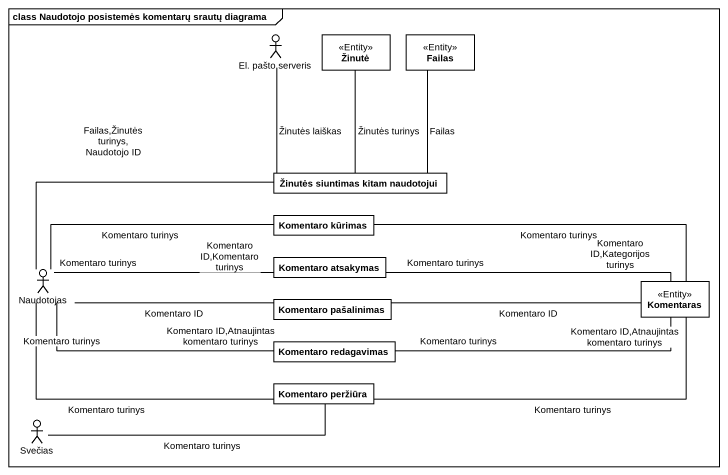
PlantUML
@startuml
mainframe class Naudotojo posistemės komentarų srautų diagrama
allowmixing
hide circle
hide empty members
actor "El. pašto serveris" as El_pašto_serveris
class Žinutė <<Entity>>
class Failas <<Entity>>
class "Žinutės siuntimas kitam naudotojui" as Žinutės_siuntimas_kitam
class "Komentaro kūrimas" as Komentaro_kūrimas
actor Naudotojas
class "Komentaro atsakymas" as Komentaro_atsakymas
class "Komentaro pašalinimas" as Komentaro_pašalinimas
class Komentaras <<Entity>>
class "Komentaro redagavimas" as Komentaro_redagavimas
class "Komentaro peržiūra" as Komentaro_peržiūra
actor Svečias
Žinutės_siuntimas_kitam -up- El_pašto_serveris : Žinutės laiškas
Žinutės_siuntimas_kitam -up- Žinutė : Žinutės turinys
Žinutės_siuntimas_kitam -up- Failas : Failas
Komentaro_kūrimas -right- Komentaras : Komentaro turinys
Naudotojas -right- Žinutės_siuntimas_kitam : Failas,Žinutės turinys,Naudotojo ID
Naudotojas -right- Komentaro_kūrimas : Komentaro turinys
Naudotojas -right- Komentaro_atsakymas : Komentaro ID,Komentaro turinys\nKomentaro turinys
Naudotojas -right- Komentaro_pašalinimas : Komentaro ID
Naudotojas -right- Komentaro_redagavimas : Komentaro ID,Atnaujintas komentaro turinys\nKomentaro turinys
Naudotojas -right- Komentaro_peržiūra : Komentaro turinys
Komentaro_atsakymas -right- Komentaras : Komentaro ID,Kategorijos turinys\nKomentaro turinys
Komentaro_pašalinimas -right- Komentaras : Komentaro ID
Komentaro_redagavimas -right- Komentaras : Komentaro ID,Atnaujintas komentaro turinys\nKomentaro turinys
Komentaro_peržiūra -right- Komentaras : Komentaro turinys
Svečias -right- Komentaro_peržiūra : Komentaro turinys
@enduml
